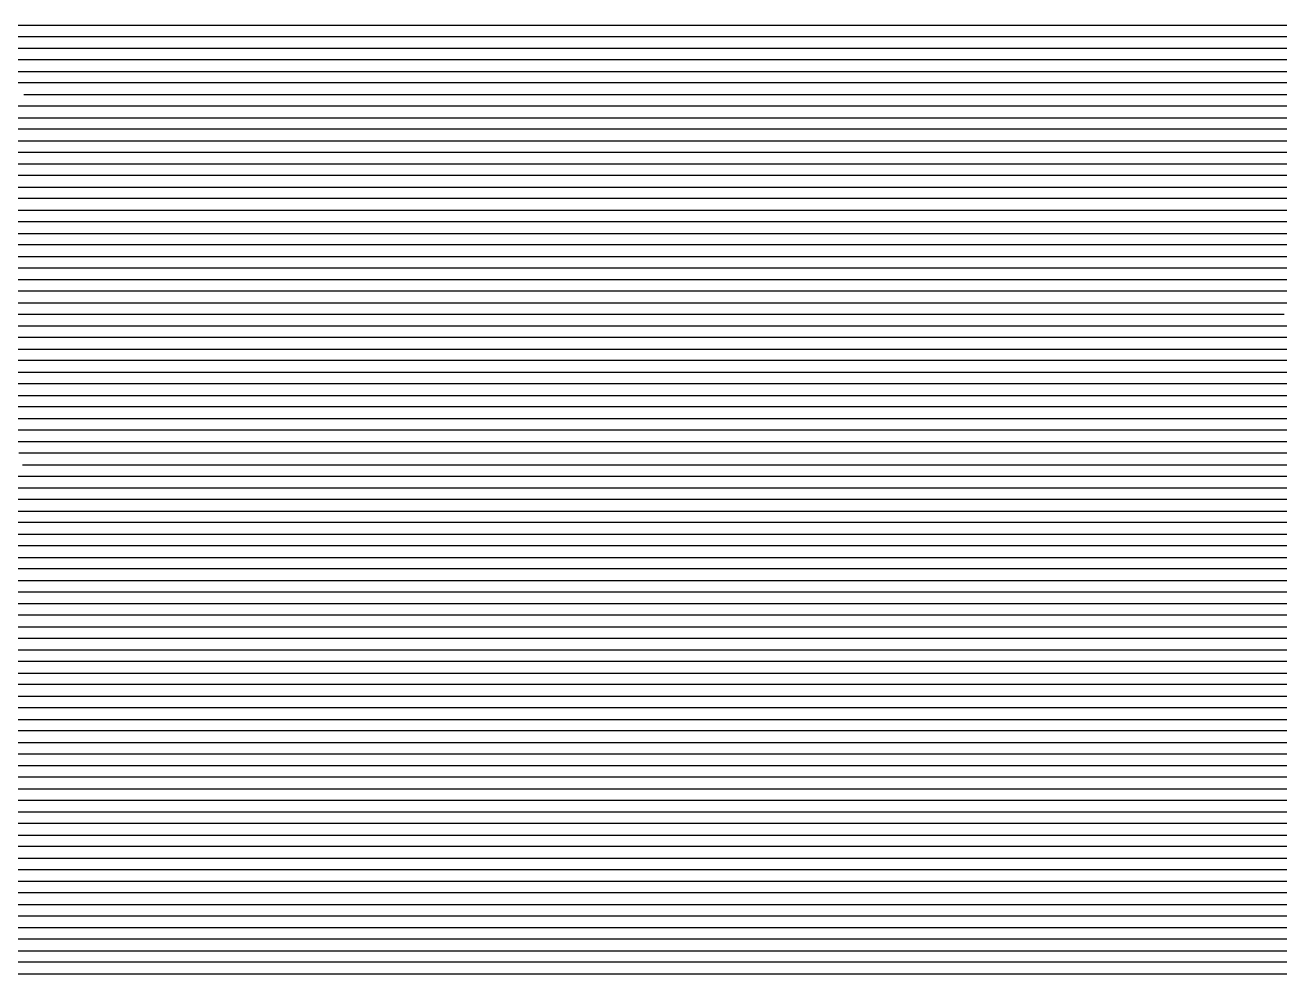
# Model space of a CAD drawing. Header units: metres. Extents: x -6.9 to 6.9, y -7 to 7.
# Drawn here: x -2.667 to -1.582, y 5.14 to 5.96 of the extents above; entities that cross this region are included whole.
import ezdxf

# ---------------------------------------------------------------- set-up
doc = ezdxf.new("R2010")
doc.units = ezdxf.units.M

msp = doc.modelspace()

# ---------------------------------------------------------------- linework, layer by layer
for p, q in [((-2.702619, 5.959597, -0.872957), (-2.314409, 5.959597, -0.80904)), ((-2.314409, 5.959597, -0.80904), (-2.187586, 5.959597, -0.787573)), ((-2.187586, 5.959597, -0.787573), (-1.850423, 5.959597, -0.731508)), ((-1.850423, 5.959597, -0.731508), (-1.695171, 5.959597, -0.704951)), ((-1.695171, 5.959597, -0.704951), (-1.399123, 5.959597, -0.655229)), ((-2.311518, 5.949597, -0.808113), (-2.696889, 5.949597, -0.871563)), ((-2.182366, 5.949597, -0.786251), (-2.311518, 5.949597, -0.808113)), ((-1.847973, 5.949597, -0.730647), (-2.182366, 5.949597, -0.786251)), ((-1.690517, 5.949597, -0.703713), (-1.847973, 5.949597, -0.730647)), ((-1.397158, 5.949597, -0.654442), (-1.690517, 5.949597, -0.703713)), ((-2.69116, 5.939597, -0.870168), (-2.308627, 5.939597, -0.807186)), ((-2.308627, 5.939597, -0.807186), (-2.177146, 5.939597, -0.78493)), ((-2.177146, 5.939597, -0.78493), (-1.845522, 5.939597, -0.729786)), ((-1.845522, 5.939597, -0.729786), (-1.685863, 5.939597, -0.702475)), ((-1.685863, 5.939597, -0.702475), (-1.395193, 5.939597, -0.653656)), ((-2.305736, 5.929597, -0.806258), (-2.68543, 5.929597, -0.868773)), ((-2.171927, 5.929597, -0.783608), (-2.305736, 5.929597, -0.806258)), ((-1.843072, 5.929597, -0.728925), (-2.171927, 5.929597, -0.783608)), ((-1.681209, 5.929597, -0.701237), (-1.843072, 5.929597, -0.728925)), ((-1.393227, 5.929597, -0.65287), (-1.681209, 5.929597, -0.701237)), ((-2.679701, 5.919597, -0.867379), (-2.302845, 5.919597, -0.805331)), ((-2.302845, 5.919597, -0.805331), (-2.166707, 5.919597, -0.782287)), ((-2.166707, 5.919597, -0.782287), (-1.840621, 5.919597, -0.728064)), ((-1.840621, 5.919597, -0.728064), (-1.676555, 5.919597, -0.7)), ((-1.676555, 5.919597, -0.7), (-1.391262, 5.919597, -0.652083)), ((-2.299954, 5.909597, -0.804404), (-2.673971, 5.909597, -0.865984)), ((-2.161487, 5.909597, -0.780965), (-2.299954, 5.909597, -0.804404)), ((-1.838171, 5.909597, -0.727203), (-2.161487, 5.909597, -0.780965)), ((-1.671901, 5.909597, -0.698762), (-1.838171, 5.909597, -0.727203)), ((-1.389297, 5.909597, -0.651297), (-1.671901, 5.909597, -0.698762)), ((-2.668241, 5.899597, -0.864589), (-2.297063, 5.899597, -0.803476)), ((-2.297063, 5.899597, -0.803476), (-2.156267, 5.899597, -0.779644)), ((-2.156267, 5.899597, -0.779644), (-1.83572, 5.899597, -0.726342)), ((-1.83572, 5.899597, -0.726342), (-1.667247, 5.899597, -0.697524)), ((-1.667247, 5.899597, -0.697524), (-1.387332, 5.899597, -0.65051)), ((-2.662512, 5.889597, -0.863195), (-2.769198, 5.889597, -0.881073)), ((-2.294172, 5.889597, -0.802549), (-2.662512, 5.889597, -0.863195)), ((-2.151047, 5.889597, -0.778322), (-2.294172, 5.889597, -0.802549)), ((-1.83327, 5.889597, -0.725481), (-2.151047, 5.889597, -0.778322)), ((-1.662593, 5.889597, -0.696286), (-1.83327, 5.889597, -0.725481)), ((-1.385366, 5.889597, -0.649724), (-1.662593, 5.889597, -0.696286)), ((-2.765976, 5.879597, -0.880099), (-2.656782, 5.879597, -0.8618)), ((-2.651052, 5.869597, -0.860405), (-2.762754, 5.869597, -0.879124)), ((-2.656782, 5.879597, -0.8618), (-2.291281, 5.879597, -0.801622)), ((-2.28839, 5.869597, -0.800694), (-2.651052, 5.869597, -0.860405)), ((-2.291281, 5.879597, -0.801622), (-2.145828, 5.879597, -0.777001)), ((-2.140608, 5.869597, -0.775679), (-2.28839, 5.869597, -0.800694)), ((-2.145828, 5.879597, -0.777001), (-1.830819, 5.879597, -0.72462)), ((-1.828369, 5.869597, -0.723759), (-2.140608, 5.869597, -0.775679)), ((-1.830819, 5.879597, -0.72462), (-1.657939, 5.879597, -0.695048)), ((-1.653285, 5.869597, -0.69381), (-1.828369, 5.869597, -0.723759)), ((-1.657939, 5.879597, -0.695048), (-1.383401, 5.879597, -0.648938)), ((-1.381436, 5.869597, -0.648151), (-1.653285, 5.869597, -0.69381)), ((-2.759532, 5.859597, -0.87815), (-2.645323, 5.859597, -0.859011)), ((-2.645323, 5.859597, -0.859011), (-2.285499, 5.859597, -0.799767)), ((-2.285499, 5.859597, -0.799767), (-2.135388, 5.859597, -0.774358)), ((-2.135388, 5.859597, -0.774358), (-1.825918, 5.859597, -0.722898)), ((-1.825918, 5.859597, -0.722898), (-1.648631, 5.859597, -0.692572)), ((-1.648631, 5.859597, -0.692572), (-1.379471, 5.859597, -0.647365)), ((-2.639593, 5.849597, -0.857616), (-2.75631, 5.849597, -0.877175)), ((-2.282608, 5.849597, -0.79884), (-2.639593, 5.849597, -0.857616)), ((-2.130168, 5.849597, -0.773036), (-2.282608, 5.849597, -0.79884)), ((-1.823468, 5.849597, -0.722037), (-2.130168, 5.849597, -0.773036)), ((-1.643977, 5.849597, -0.691334), (-1.823468, 5.849597, -0.722037)), ((-1.377505, 5.849597, -0.646579), (-1.643977, 5.849597, -0.691334)), ((-2.753088, 5.839597, -0.876201), (-2.633864, 5.839597, -0.856221)), ((-2.633864, 5.839597, -0.856221), (-2.279717, 5.839597, -0.797913)), ((-2.279717, 5.839597, -0.797913), (-2.124948, 5.839597, -0.771715)), ((-2.124948, 5.839597, -0.771715), (-1.821017, 5.839597, -0.721176)), ((-1.821017, 5.839597, -0.721176), (-1.639323, 5.839597, -0.690096)), ((-1.639323, 5.839597, -0.690096), (-1.37554, 5.839597, -0.645792)), ((-2.628134, 5.829597, -0.854827), (-2.749866, 5.829597, -0.875226)), ((-2.276826, 5.829597, -0.796985), (-2.628134, 5.829597, -0.854827)), ((-2.119728, 5.829597, -0.770393), (-2.276826, 5.829597, -0.796985)), ((-1.818567, 5.829597, -0.720315), (-2.119728, 5.829597, -0.770393)), ((-1.634669, 5.829597, -0.688858), (-1.818567, 5.829597, -0.720315)), ((-1.373575, 5.829597, -0.645006), (-1.634669, 5.829597, -0.688858)), ((-2.746644, 5.819597, -0.874252), (-2.622404, 5.819597, -0.853432)), ((-2.622404, 5.819597, -0.853432), (-2.273935, 5.819597, -0.796058)), ((-2.273935, 5.819597, -0.796058), (-2.114509, 5.819597, -0.769072)), ((-2.114509, 5.819597, -0.769072), (-1.816116, 5.819597, -0.719454)), ((-1.816116, 5.819597, -0.719454), (-1.630015, 5.819597, -0.68762)), ((-1.630015, 5.819597, -0.68762), (-1.37161, 5.819597, -0.64422)), ((-2.616675, 5.809597, -0.852037), (-2.743422, 5.809597, -0.873278)), ((-2.271044, 5.809597, -0.795131), (-2.616675, 5.809597, -0.852037)), ((-2.109289, 5.809597, -0.76775), (-2.271044, 5.809597, -0.795131)), ((-1.813666, 5.809597, -0.718593), (-2.109289, 5.809597, -0.76775)), ((-1.62536, 5.809597, -0.686382), (-1.813666, 5.809597, -0.718593)), ((-1.369644, 5.809597, -0.643433), (-1.62536, 5.809597, -0.686382)), ((-2.7402, 5.799597, -0.872303), (-2.610945, 5.799597, -0.850643)), ((-2.610945, 5.799597, -0.850643), (-2.268153, 5.799597, -0.794203)), ((-2.268153, 5.799597, -0.794203), (-2.104069, 5.799597, -0.766429)), ((-2.104069, 5.799597, -0.766429), (-1.811215, 5.799597, -0.717732)), ((-1.811215, 5.799597, -0.717732), (-1.620706, 5.799597, -0.685144)), ((-1.620706, 5.799597, -0.685144), (-1.367679, 5.799597, -0.642647)), ((-2.605216, 5.789597, -0.849248), (-2.736978, 5.789597, -0.871329)), ((-2.265262, 5.789597, -0.793276), (-2.605216, 5.789597, -0.849248)), ((-2.098849, 5.789597, -0.765107), (-2.265262, 5.789597, -0.793276)), ((-1.808765, 5.789597, -0.716871), (-2.098849, 5.789597, -0.765107)), ((-1.616052, 5.789597, -0.683906), (-1.808765, 5.789597, -0.716871)), ((-1.365714, 5.789597, -0.641861), (-1.616052, 5.789597, -0.683906)), ((-2.733756, 5.779597, -0.870354), (-2.599486, 5.779597, -0.847853)), ((-2.599486, 5.779597, -0.847853), (-2.262371, 5.779597, -0.792349)), ((-2.262371, 5.779597, -0.792349), (-2.093629, 5.779597, -0.763786)), ((-2.093629, 5.779597, -0.763786), (-1.806314, 5.779597, -0.71601)), ((-1.806314, 5.779597, -0.71601), (-1.611398, 5.779597, -0.682668)), ((-1.611398, 5.779597, -0.682668), (-1.363749, 5.779597, -0.641074)), ((-2.593756, 5.769597, -0.846459), (-2.730534, 5.769597, -0.86938)), ((-2.259479, 5.769597, -0.791421), (-2.593756, 5.769597, -0.846459)), ((-2.08841, 5.769597, -0.762464), (-2.259479, 5.769597, -0.791421)), ((-1.803864, 5.769597, -0.715149), (-2.08841, 5.769597, -0.762464)), ((-1.606744, 5.769597, -0.68143), (-1.803864, 5.769597, -0.715149)), ((-1.361783, 5.769597, -0.640288), (-1.606744, 5.769597, -0.68143)), ((-2.727312, 5.759597, -0.868405), (-2.588027, 5.759597, -0.845064)), ((-2.582297, 5.749597, -0.843669), (-2.72409, 5.749597, -0.867431)), ((-2.588027, 5.759597, -0.845064), (-2.256588, 5.759597, -0.790494)), ((-2.253697, 5.749597, -0.789567), (-2.582297, 5.749597, -0.843669)), ((-2.256588, 5.759597, -0.790494), (-2.08319, 5.759597, -0.761143)), ((-2.07797, 5.749597, -0.759821), (-2.253697, 5.749597, -0.789567)), ((-2.08319, 5.759597, -0.761143), (-1.801413, 5.759597, -0.714288)), ((-1.798963, 5.749597, -0.713427), (-2.07797, 5.749597, -0.759821)), ((-1.801413, 5.759597, -0.714288), (-1.60209, 5.759597, -0.680193)), ((-1.597436, 5.749597, -0.678955), (-1.798963, 5.749597, -0.713427)), ((-1.60209, 5.759597, -0.680193), (-1.359818, 5.759597, -0.639502)), ((-1.357853, 5.749597, -0.638715), (-1.597436, 5.749597, -0.678955)), ((-2.720868, 5.739597, -0.866457), (-2.576567, 5.739597, -0.842275)), ((-2.576567, 5.739597, -0.842275), (-2.250806, 5.739597, -0.78864)), ((-2.250806, 5.739597, -0.78864), (-2.07275, 5.739597, -0.7585)), ((-2.07275, 5.739597, -0.7585), (-1.796512, 5.739597, -0.712566)), ((-1.796512, 5.739597, -0.712566), (-1.592782, 5.739597, -0.677717)), ((-1.592782, 5.739597, -0.677717), (-1.355888, 5.739597, -0.637929)), ((-2.570838, 5.729597, -0.84088), (-2.717646, 5.729597, -0.865482)), ((-2.247915, 5.729597, -0.787712), (-2.570838, 5.729597, -0.84088)), ((-2.06753, 5.729597, -0.757178), (-2.247915, 5.729597, -0.787712)), ((-1.794062, 5.729597, -0.711705), (-2.06753, 5.729597, -0.757178)), ((-1.588128, 5.729597, -0.676479), (-1.794062, 5.729597, -0.711705)), ((-1.353922, 5.729597, -0.637143), (-1.588128, 5.729597, -0.676479)), ((-2.714424, 5.719597, -0.864508), (-2.565108, 5.719597, -0.839485)), ((-2.565108, 5.719597, -0.839485), (-2.245024, 5.719597, -0.786785)), ((-2.245024, 5.719597, -0.786785), (-2.06231, 5.719597, -0.755857)), ((-2.06231, 5.719597, -0.755857), (-1.791611, 5.719597, -0.710844)), ((-1.791611, 5.719597, -0.710844), (-1.583474, 5.719597, -0.675241)), ((-1.583474, 5.719597, -0.675241), (-1.351957, 5.719597, -0.636356)), ((-2.559379, 5.709597, -0.838091), (-2.711202, 5.709597, -0.863533)), ((-2.242133, 5.709597, -0.785858), (-2.559379, 5.709597, -0.838091)), ((-2.057091, 5.709597, -0.754535), (-2.242133, 5.709597, -0.785858)), ((-1.789161, 5.709597, -0.709983), (-2.057091, 5.709597, -0.754535)), ((-1.57882, 5.709597, -0.674003), (-1.789161, 5.709597, -0.709983)), ((-2.70798, 5.699597, -0.862559), (-2.553649, 5.699597, -0.836696)), ((-2.553649, 5.699597, -0.836696), (-2.239242, 5.699597, -0.78493)), ((-2.239242, 5.699597, -0.78493), (-2.051871, 5.699597, -0.753214)), ((-2.051871, 5.699597, -0.753214), (-1.78671, 5.699597, -0.709122)), ((-1.78671, 5.699597, -0.709122), (-1.574166, 5.699597, -0.672765)), ((-2.547919, 5.689597, -0.835301), (-2.704758, 5.689597, -0.861584)), ((-2.236351, 5.689597, -0.784003), (-2.547919, 5.689597, -0.835301)), ((-2.046651, 5.689597, -0.751892), (-2.236351, 5.689597, -0.784003)), ((-1.78426, 5.689597, -0.708261), (-2.046651, 5.689597, -0.751892)), ((-1.569512, 5.689597, -0.671527), (-1.78426, 5.689597, -0.708261)), ((-2.701536, 5.679597, -0.86061), (-2.54219, 5.679597, -0.833907)), ((-2.54219, 5.679597, -0.833907), (-2.23346, 5.679597, -0.783076)), ((-2.23346, 5.679597, -0.783076), (-2.041431, 5.679597, -0.750571)), ((-2.041431, 5.679597, -0.750571), (-1.781809, 5.679597, -0.7074)), ((-1.781809, 5.679597, -0.7074), (-1.564858, 5.679597, -0.670289)), ((-2.53646, 5.669597, -0.832512), (-2.698314, 5.669597, -0.859636)), ((-2.230569, 5.669597, -0.782148), (-2.53646, 5.669597, -0.832512)), ((-2.036211, 5.669597, -0.749249), (-2.230569, 5.669597, -0.782148)), ((-1.779359, 5.669597, -0.706539), (-2.036211, 5.669597, -0.749249)), ((-1.560204, 5.669597, -0.669051), (-1.779359, 5.669597, -0.706539)), ((-2.695092, 5.659597, -0.858661), (-2.530731, 5.659597, -0.831117)), ((-2.530731, 5.659597, -0.831117), (-2.227678, 5.659597, -0.781221)), ((-2.227678, 5.659597, -0.781221), (-2.030991, 5.659597, -0.747928)), ((-2.030991, 5.659597, -0.747928), (-1.776908, 5.659597, -0.705678)), ((-1.776908, 5.659597, -0.705678), (-1.55555, 5.659597, -0.667813)), ((-2.525001, 5.649597, -0.829723), (-2.69187, 5.649597, -0.857687)), ((-2.224787, 5.649597, -0.780294), (-2.525001, 5.649597, -0.829723)), ((-2.025772, 5.649597, -0.746606), (-2.224787, 5.649597, -0.780294)), ((-1.774458, 5.649597, -0.704817), (-2.025772, 5.649597, -0.746606)), ((-1.550895, 5.649597, -0.666575), (-1.774458, 5.649597, -0.704817)), ((-2.688648, 5.639597, -0.856712), (-2.519271, 5.639597, -0.828328)), ((-2.519271, 5.639597, -0.828328), (-2.221896, 5.639597, -0.779367)), ((-2.221896, 5.639597, -0.779367), (-2.020552, 5.639597, -0.745285)), ((-2.020552, 5.639597, -0.745285), (-1.772007, 5.639597, -0.703956)), ((-1.772007, 5.639597, -0.703956), (-1.546241, 5.639597, -0.665337)), ((-2.513542, 5.629597, -0.826933), (-2.685426, 5.629597, -0.855738)), ((-2.682204, 5.619597, -0.854763), (-2.507812, 5.619597, -0.825539)), ((-2.219005, 5.629597, -0.778439), (-2.513542, 5.629597, -0.826933)), ((-2.507812, 5.619597, -0.825539), (-2.216114, 5.619597, -0.777512)), ((-2.015332, 5.629597, -0.743963), (-2.219005, 5.629597, -0.778439)), ((-2.216114, 5.619597, -0.777512), (-2.010112, 5.619597, -0.742642)), ((-1.769557, 5.629597, -0.703095), (-2.015332, 5.629597, -0.743963)), ((-2.010112, 5.619597, -0.742642), (-1.767106, 5.619597, -0.702234)), ((-1.541587, 5.629597, -0.664099), (-1.769557, 5.629597, -0.703095)), ((-1.767106, 5.619597, -0.702234), (-1.536933, 5.619597, -0.662861)), ((-2.502083, 5.609597, -0.824144), (-2.678982, 5.609597, -0.853789)), ((-2.213223, 5.609597, -0.776585), (-2.502083, 5.609597, -0.824144)), ((-2.004892, 5.609597, -0.74132), (-2.213223, 5.609597, -0.776585)), ((-1.764656, 5.609597, -0.701373), (-2.004892, 5.609597, -0.74132)), ((-1.532279, 5.609597, -0.661624), (-1.764656, 5.609597, -0.701373)), ((-2.67576, 5.599597, -0.852814), (-2.496353, 5.599597, -0.822749)), ((-2.496353, 5.599597, -0.822749), (-2.210332, 5.599597, -0.775657)), ((-2.210332, 5.599597, -0.775657), (-1.999673, 5.599597, -0.739999)), ((-1.999673, 5.599597, -0.739999), (-1.762205, 5.599597, -0.700512)), ((-1.762205, 5.599597, -0.700512), (-1.527625, 5.599597, -0.660386)), ((-2.490623, 5.589597, -0.821355), (-2.672538, 5.589597, -0.85184)), ((-2.207441, 5.589597, -0.77473), (-2.490623, 5.589597, -0.821355)), ((-1.994453, 5.589597, -0.738677), (-2.207441, 5.589597, -0.77473)), ((-1.759755, 5.589597, -0.699651), (-1.994453, 5.589597, -0.738677)), ((-1.522971, 5.589597, -0.659148), (-1.759755, 5.589597, -0.699651)), ((-2.669316, 5.579597, -0.850866), (-2.484894, 5.579597, -0.81996)), ((-2.484894, 5.579597, -0.81996), (-2.20455, 5.579597, -0.773803)), ((-2.20455, 5.579597, -0.773803), (-1.989233, 5.579597, -0.737356)), ((-1.989233, 5.579597, -0.737356), (-1.757304, 5.579597, -0.69879)), ((-1.757304, 5.579597, -0.69879), (-1.518317, 5.579597, -0.65791)), ((-2.666094, 5.569597, -0.849891), (-3.004628, 5.569597, -0.905098)), ((-2.479164, 5.569597, -0.818565), (-2.666094, 5.569597, -0.849891)), ((-2.201659, 5.569597, -0.772875), (-2.479164, 5.569597, -0.818565)), ((-1.984013, 5.569597, -0.736034), (-2.201659, 5.569597, -0.772875)), ((-1.754854, 5.569597, -0.697929), (-1.984013, 5.569597, -0.736034)), ((-1.513663, 5.569597, -0.656672), (-1.754854, 5.569597, -0.697929)), ((-2.998503, 5.559597, -0.90365), (-2.662872, 5.559597, -0.848917)), ((-2.662872, 5.559597, -0.848917), (-2.473434, 5.559597, -0.817171)), ((-2.473434, 5.559597, -0.817171), (-2.198768, 5.559597, -0.771948)), ((-2.198768, 5.559597, -0.771948), (-1.978793, 5.559597, -0.734713)), ((-1.978793, 5.559597, -0.734713), (-1.752403, 5.559597, -0.697068)), ((-1.752403, 5.559597, -0.697068), (-1.509009, 5.559597, -0.655434)), ((-2.65965, 5.549597, -0.847942), (-2.992378, 5.549597, -0.902202)), ((-2.467705, 5.549597, -0.815776), (-2.65965, 5.549597, -0.847942)), ((-2.195877, 5.549597, -0.771021), (-2.467705, 5.549597, -0.815776)), ((-1.973573, 5.549597, -0.733391), (-2.195877, 5.549597, -0.771021)), ((-1.749952, 5.549597, -0.696207), (-1.973573, 5.549597, -0.733391)), ((-1.504355, 5.549597, -0.654196), (-1.749952, 5.549597, -0.696207)), ((-2.986253, 5.539597, -0.900754), (-2.656428, 5.539597, -0.846968)), ((-2.656428, 5.539597, -0.846968), (-2.461975, 5.539597, -0.814381)), ((-2.461975, 5.539597, -0.814381), (-2.192986, 5.539597, -0.770094)), ((-2.192986, 5.539597, -0.770094), (-1.968354, 5.539597, -0.73207)), ((-1.968354, 5.539597, -0.73207), (-1.747502, 5.539597, -0.695346)), ((-1.747502, 5.539597, -0.695346), (-1.499701, 5.539597, -0.652958)), ((-2.653206, 5.529597, -0.845993), (-2.980127, 5.529597, -0.899307)), ((-2.456246, 5.529597, -0.812987), (-2.653206, 5.529597, -0.845993)), ((-2.190095, 5.529597, -0.769166), (-2.456246, 5.529597, -0.812987)), ((-1.963134, 5.529597, -0.730748), (-2.190095, 5.529597, -0.769166)), ((-1.745051, 5.529597, -0.694485), (-1.963134, 5.529597, -0.730748)), ((-1.495047, 5.529597, -0.65172), (-1.745051, 5.529597, -0.694485)), ((-2.974002, 5.519597, -0.897859), (-2.649984, 5.519597, -0.845019)), ((-2.649984, 5.519597, -0.845019), (-2.450516, 5.519597, -0.811592)), ((-2.450516, 5.519597, -0.811592), (-2.187204, 5.519597, -0.768239)), ((-2.187204, 5.519597, -0.768239), (-1.957914, 5.519597, -0.729427)), ((-1.957914, 5.519597, -0.729427), (-1.742601, 5.519597, -0.693624)), ((-1.742601, 5.519597, -0.693624), (-1.490393, 5.519597, -0.650482)), ((-2.646762, 5.509597, -0.844045), (-2.967877, 5.509597, -0.896411)), ((-2.444786, 5.509597, -0.810197), (-2.646762, 5.509597, -0.844045)), ((-2.184313, 5.509597, -0.767312), (-2.444786, 5.509597, -0.810197)), ((-1.952694, 5.509597, -0.728105), (-2.184313, 5.509597, -0.767312)), ((-1.74015, 5.509597, -0.692763), (-1.952694, 5.509597, -0.728105)), ((-1.485739, 5.509597, -0.649244), (-1.74015, 5.509597, -0.692763)), ((-2.961752, 5.499597, -0.894963), (-2.64354, 5.499597, -0.84307)), ((-2.640318, 5.489597, -0.842096), (-2.955627, 5.489597, -0.893515)), ((-2.64354, 5.499597, -0.84307), (-2.439057, 5.499597, -0.808803)), ((-2.433327, 5.489597, -0.807408), (-2.640318, 5.489597, -0.842096)), ((-2.439057, 5.499597, -0.808803), (-2.181422, 5.499597, -0.766384)), ((-2.178531, 5.489597, -0.765457), (-2.433327, 5.489597, -0.807408)), ((-2.181422, 5.499597, -0.766384), (-1.947474, 5.499597, -0.726784)), ((-1.942255, 5.489597, -0.725462), (-2.178531, 5.489597, -0.765457)), ((-1.947474, 5.499597, -0.726784), (-1.7377, 5.499597, -0.691901)), ((-1.735249, 5.489597, -0.69104), (-1.942255, 5.489597, -0.725462)), ((-1.7377, 5.499597, -0.691901), (-1.481084, 5.499597, -0.648006)), ((-1.47643, 5.489597, -0.646768), (-1.735249, 5.489597, -0.69104)), ((-2.949502, 5.479597, -0.892067), (-2.637096, 5.479597, -0.841121)), ((-2.637096, 5.479597, -0.841121), (-2.427598, 5.479597, -0.806013)), ((-2.427598, 5.479597, -0.806013), (-2.17564, 5.479597, -0.76453)), ((-2.17564, 5.479597, -0.76453), (-1.937035, 5.479597, -0.724141)), ((-1.937035, 5.479597, -0.724141), (-1.732799, 5.479597, -0.690179)), ((-1.732799, 5.479597, -0.690179), (-1.471776, 5.479597, -0.64553)), ((-2.633874, 5.469597, -0.840147), (-2.943377, 5.469597, -0.890619)), ((-2.421868, 5.469597, -0.804619), (-2.633874, 5.469597, -0.840147)), ((-2.172748, 5.469597, -0.763602), (-2.421868, 5.469597, -0.804619)), ((-1.931815, 5.469597, -0.722819), (-2.172748, 5.469597, -0.763602)), ((-1.730348, 5.469597, -0.689318), (-1.931815, 5.469597, -0.722819)), ((-1.467122, 5.469597, -0.644292), (-1.730348, 5.469597, -0.689318)), ((-2.937252, 5.459597, -0.889172), (-2.630652, 5.459597, -0.839172)), ((-2.630652, 5.459597, -0.839172), (-2.416138, 5.459597, -0.803224)), ((-2.416138, 5.459597, -0.803224), (-2.169857, 5.459597, -0.762675)), ((-2.169857, 5.459597, -0.762675), (-1.926595, 5.459597, -0.721498)), ((-1.926595, 5.459597, -0.721498), (-1.727898, 5.459597, -0.688457)), ((-1.727898, 5.459597, -0.688457), (-1.462468, 5.459597, -0.643054)), ((-2.62743, 5.449597, -0.838198), (-2.931127, 5.449597, -0.887724)), ((-2.410409, 5.449597, -0.80183), (-2.62743, 5.449597, -0.838198)), ((-2.166966, 5.449597, -0.761748), (-2.410409, 5.449597, -0.80183)), ((-1.921375, 5.449597, -0.720176), (-2.166966, 5.449597, -0.761748)), ((-1.725447, 5.449597, -0.687596), (-1.921375, 5.449597, -0.720176)), ((-1.457814, 5.449597, -0.641817), (-1.725447, 5.449597, -0.687596)), ((-2.925002, 5.439597, -0.886276), (-2.624208, 5.439597, -0.837224)), ((-2.624208, 5.439597, -0.837224), (-2.404679, 5.439597, -0.800435)), ((-2.404679, 5.439597, -0.800435), (-2.164075, 5.439597, -0.760821)), ((-2.164075, 5.439597, -0.760821), (-1.916155, 5.439597, -0.718855)), ((-1.916155, 5.439597, -0.718855), (-1.722997, 5.439597, -0.686735)), ((-1.722997, 5.439597, -0.686735), (-1.45316, 5.439597, -0.640579)), ((-2.620986, 5.429597, -0.836249), (-2.918877, 5.429597, -0.884828)), ((-2.39895, 5.429597, -0.79904), (-2.620986, 5.429597, -0.836249)), ((-2.161184, 5.429597, -0.759893), (-2.39895, 5.429597, -0.79904)), ((-1.910936, 5.429597, -0.717533), (-2.161184, 5.429597, -0.759893)), ((-1.720546, 5.429597, -0.685874), (-1.910936, 5.429597, -0.717533)), ((-1.448506, 5.429597, -0.639341), (-1.720546, 5.429597, -0.685874)), ((-2.912752, 5.419597, -0.88338), (-2.617764, 5.419597, -0.835275)), ((-2.617764, 5.419597, -0.835275), (-2.39322, 5.419597, -0.797646)), ((-2.39322, 5.419597, -0.797646), (-2.158293, 5.419597, -0.758966)), ((-2.158293, 5.419597, -0.758966), (-1.905716, 5.419597, -0.716212)), ((-1.905716, 5.419597, -0.716212), (-1.718096, 5.419597, -0.685013)), ((-1.718096, 5.419597, -0.685013), (-1.443852, 5.419597, -0.638103)), ((-2.614542, 5.409597, -0.8343), (-2.906627, 5.409597, -0.881932)), ((-2.38749, 5.409597, -0.796251), (-2.614542, 5.409597, -0.8343)), ((-2.155402, 5.409597, -0.758039), (-2.38749, 5.409597, -0.796251)), ((-1.900496, 5.409597, -0.71489), (-2.155402, 5.409597, -0.758039)), ((-1.715645, 5.409597, -0.684152), (-1.900496, 5.409597, -0.71489)), ((-1.439198, 5.409597, -0.636865), (-1.715645, 5.409597, -0.684152)), ((-2.900502, 5.399597, -0.880484), (-2.61132, 5.399597, -0.833326)), ((-2.61132, 5.399597, -0.833326), (-2.381761, 5.399597, -0.794856)), ((-2.381761, 5.399597, -0.794856), (-2.152511, 5.399597, -0.757111)), ((-2.152511, 5.399597, -0.757111), (-1.895276, 5.399597, -0.713569)), ((-1.895276, 5.399597, -0.713569), (-1.713195, 5.399597, -0.683291)), ((-1.713195, 5.399597, -0.683291), (-1.434544, 5.399597, -0.635627)), ((-2.608098, 5.389597, -0.832351), (-2.894376, 5.389597, -0.879037)), ((-2.376031, 5.389597, -0.793462), (-2.608098, 5.389597, -0.832351)), ((-2.14962, 5.389597, -0.756184), (-2.376031, 5.389597, -0.793462)), ((-1.890056, 5.389597, -0.712247), (-2.14962, 5.389597, -0.756184)), ((-1.710744, 5.389597, -0.68243), (-1.890056, 5.389597, -0.712247)), ((-1.42989, 5.389597, -0.634389), (-1.710744, 5.389597, -0.68243)), ((-2.888251, 5.379597, -0.877589), (-2.604876, 5.379597, -0.831377)), ((-2.604876, 5.379597, -0.831377), (-2.370301, 5.379597, -0.792067)), ((-2.370301, 5.379597, -0.792067), (-2.146729, 5.379597, -0.755257)), ((-2.146729, 5.379597, -0.755257), (-1.884836, 5.379597, -0.710926)), ((-1.884836, 5.379597, -0.710926), (-1.708294, 5.379597, -0.681569)), ((-1.708294, 5.379597, -0.681569), (-1.425236, 5.379597, -0.633151)), ((-2.601654, 5.369597, -0.830402), (-2.882126, 5.369597, -0.876141)), ((-2.876001, 5.359597, -0.874693), (-2.598432, 5.359597, -0.829428)), ((-2.364572, 5.369597, -0.790672), (-2.601654, 5.369597, -0.830402)), ((-2.598432, 5.359597, -0.829428), (-2.358842, 5.359597, -0.789278)), ((-2.143838, 5.369597, -0.754329), (-2.364572, 5.369597, -0.790672)), ((-2.358842, 5.359597, -0.789278), (-2.140947, 5.359597, -0.753402)), ((-1.879617, 5.369597, -0.709604), (-2.143838, 5.369597, -0.754329)), ((-2.140947, 5.359597, -0.753402), (-1.874397, 5.359597, -0.708283)), ((-1.705843, 5.369597, -0.680708), (-1.879617, 5.369597, -0.709604)), ((-1.874397, 5.359597, -0.708283), (-1.703393, 5.359597, -0.679847)), ((-1.420582, 5.369597, -0.631913), (-1.705843, 5.369597, -0.680708)), ((-1.703393, 5.359597, -0.679847), (-1.415928, 5.359597, -0.630675)), ((-2.59521, 5.349597, -0.828454), (-2.869876, 5.349597, -0.873245)), ((-2.353113, 5.349597, -0.787883), (-2.59521, 5.349597, -0.828454)), ((-2.138056, 5.349597, -0.752475), (-2.353113, 5.349597, -0.787883)), ((-1.869177, 5.349597, -0.706961), (-2.138056, 5.349597, -0.752475)), ((-1.700942, 5.349597, -0.678986), (-1.869177, 5.349597, -0.706961)), ((-1.411274, 5.349597, -0.629437), (-1.700942, 5.349597, -0.678986)), ((-2.863751, 5.339597, -0.871797), (-2.591988, 5.339597, -0.827479)), ((-2.591988, 5.339597, -0.827479), (-2.347383, 5.339597, -0.786488)), ((-2.347383, 5.339597, -0.786488), (-2.135165, 5.339597, -0.751547)), ((-2.135165, 5.339597, -0.751547), (-1.863957, 5.339597, -0.70564)), ((-1.863957, 5.339597, -0.70564), (-1.698492, 5.339597, -0.678125)), ((-1.698492, 5.339597, -0.678125), (-1.406619, 5.339597, -0.628199)), ((-2.588766, 5.329597, -0.826505), (-2.857626, 5.329597, -0.870349)), ((-2.341653, 5.329597, -0.785094), (-2.588766, 5.329597, -0.826505)), ((-2.132274, 5.329597, -0.75062), (-2.341653, 5.329597, -0.785094)), ((-1.858737, 5.329597, -0.704318), (-2.132274, 5.329597, -0.75062)), ((-1.696041, 5.329597, -0.677264), (-1.858737, 5.329597, -0.704318)), ((-1.401965, 5.329597, -0.626961), (-1.696041, 5.329597, -0.677264)), ((-2.851501, 5.319597, -0.868902), (-2.585544, 5.319597, -0.82553)), ((-2.585544, 5.319597, -0.82553), (-2.335924, 5.319597, -0.783699)), ((-2.335924, 5.319597, -0.783699), (-2.129383, 5.319597, -0.749693)), ((-2.129383, 5.319597, -0.749693), (-1.853518, 5.319597, -0.702997)), ((-1.853518, 5.319597, -0.702997), (-1.693591, 5.319597, -0.676403)), ((-1.693591, 5.319597, -0.676403), (-1.397311, 5.319597, -0.625723)), ((-2.582322, 5.309597, -0.824556), (-2.845376, 5.309597, -0.867454)), ((-2.330194, 5.309597, -0.782304), (-2.582322, 5.309597, -0.824556)), ((-2.126492, 5.309597, -0.748766), (-2.330194, 5.309597, -0.782304)), ((-1.848298, 5.309597, -0.701675), (-2.126492, 5.309597, -0.748766)), ((-1.69114, 5.309597, -0.675542), (-1.848298, 5.309597, -0.701675)), ((-1.392657, 5.309597, -0.624485), (-1.69114, 5.309597, -0.675542)), ((-2.839251, 5.299597, -0.866006), (-2.5791, 5.299597, -0.823581)), ((-2.5791, 5.299597, -0.823581), (-2.324465, 5.299597, -0.78091)), ((-2.324465, 5.299597, -0.78091), (-2.123601, 5.299597, -0.747838)), ((-2.123601, 5.299597, -0.747838), (-1.843078, 5.299597, -0.700354)), ((-1.843078, 5.299597, -0.700354), (-1.68869, 5.299597, -0.674681)), ((-1.68869, 5.299597, -0.674681), (-1.388003, 5.299597, -0.623247)), ((-2.575878, 5.289597, -0.822607), (-2.833126, 5.289597, -0.864558)), ((-2.318735, 5.289597, -0.779515), (-2.575878, 5.289597, -0.822607)), ((-2.12071, 5.289597, -0.746911), (-2.318735, 5.289597, -0.779515)), ((-1.837858, 5.289597, -0.699032), (-2.12071, 5.289597, -0.746911)), ((-1.686239, 5.289597, -0.67382), (-1.837858, 5.289597, -0.699032)), ((-1.383349, 5.289597, -0.62201), (-1.686239, 5.289597, -0.67382)), ((-2.827001, 5.279597, -0.86311), (-2.572656, 5.279597, -0.821633)), ((-2.572656, 5.279597, -0.821633), (-2.313005, 5.279597, -0.77812)), ((-2.313005, 5.279597, -0.77812), (-2.117819, 5.279597, -0.745984)), ((-2.117819, 5.279597, -0.745984), (-1.832638, 5.279597, -0.697711)), ((-1.832638, 5.279597, -0.697711), (-1.683789, 5.279597, -0.672959)), ((-1.683789, 5.279597, -0.672959), (-1.378695, 5.279597, -0.620772)), ((-2.569434, 5.269597, -0.820658), (-2.820876, 5.269597, -0.861662)), ((-2.307276, 5.269597, -0.776726), (-2.569434, 5.269597, -0.820658)), ((-2.114928, 5.269597, -0.745056), (-2.307276, 5.269597, -0.776726)), ((-1.827418, 5.269597, -0.696389), (-2.114928, 5.269597, -0.745056)), ((-1.681338, 5.269597, -0.672098), (-1.827418, 5.269597, -0.696389)), ((-1.374041, 5.269597, -0.619534), (-1.681338, 5.269597, -0.672098)), ((-2.814751, 5.259597, -0.860214), (-2.566212, 5.259597, -0.819684)), ((-2.566212, 5.259597, -0.819684), (-2.301546, 5.259597, -0.775331)), ((-2.301546, 5.259597, -0.775331), (-2.112037, 5.259597, -0.744129)), ((-2.112037, 5.259597, -0.744129), (-1.822199, 5.259597, -0.695068)), ((-1.822199, 5.259597, -0.695068), (-1.678888, 5.259597, -0.671237)), ((-1.678888, 5.259597, -0.671237), (-1.369387, 5.259597, -0.618296)), ((-2.56299, 5.249597, -0.818709), (-2.808625, 5.249597, -0.858767)), ((-2.295816, 5.249597, -0.773936), (-2.56299, 5.249597, -0.818709)), ((-2.109146, 5.249597, -0.743202), (-2.295816, 5.249597, -0.773936)), ((-1.816979, 5.249597, -0.693746), (-2.109146, 5.249597, -0.743202)), ((-1.676437, 5.249597, -0.670376), (-1.816979, 5.249597, -0.693746)), ((-1.364733, 5.249597, -0.617058), (-1.676437, 5.249597, -0.670376)), ((-2.8025, 5.239597, -0.857319), (-2.559768, 5.239597, -0.817735)), ((-2.556546, 5.229597, -0.81676), (-2.796375, 5.229597, -0.855871)), ((-2.559768, 5.239597, -0.817735), (-2.290087, 5.239597, -0.772542)), ((-2.284357, 5.229597, -0.771147), (-2.556546, 5.229597, -0.81676)), ((-2.290087, 5.239597, -0.772542), (-2.106255, 5.239597, -0.742274)), ((-2.103364, 5.229597, -0.741347), (-2.284357, 5.229597, -0.771147)), ((-2.106255, 5.239597, -0.742274), (-1.811759, 5.239597, -0.692425)), ((-1.806539, 5.229597, -0.691103), (-2.103364, 5.229597, -0.741347)), ((-1.811759, 5.239597, -0.692425), (-1.673987, 5.239597, -0.669515)), ((-1.671536, 5.229597, -0.668654), (-1.806539, 5.229597, -0.691103)), ((-1.673987, 5.239597, -0.669515), (-1.360079, 5.239597, -0.61582)), ((-1.355425, 5.229597, -0.614582), (-1.671536, 5.229597, -0.668654)), ((-2.79025, 5.219597, -0.854423), (-2.553324, 5.219597, -0.815786)), ((-2.553324, 5.219597, -0.815786), (-2.278628, 5.219597, -0.769752)), ((-2.278628, 5.219597, -0.769752), (-2.100473, 5.219597, -0.74042)), ((-2.100473, 5.219597, -0.74042), (-1.801319, 5.219597, -0.689782)), ((-1.801319, 5.219597, -0.689782), (-1.669086, 5.219597, -0.667793)), ((-1.669086, 5.219597, -0.667793), (-1.350771, 5.219597, -0.613344)), ((-2.550102, 5.209597, -0.814812), (-2.784125, 5.209597, -0.852975)), ((-2.272898, 5.209597, -0.768358), (-2.550102, 5.209597, -0.814812)), ((-2.097582, 5.209597, -0.739493), (-2.272898, 5.209597, -0.768358)), ((-1.796099, 5.209597, -0.68846), (-2.097582, 5.209597, -0.739493)), ((-1.666635, 5.209597, -0.666932), (-1.796099, 5.209597, -0.68846)), ((-1.346117, 5.209597, -0.612106), (-1.666635, 5.209597, -0.666932)), ((-2.778, 5.199597, -0.851527), (-2.54688, 5.199597, -0.813837)), ((-2.54688, 5.199597, -0.813837), (-2.267168, 5.199597, -0.766963)), ((-2.267168, 5.199597, -0.766963), (-2.094691, 5.199597, -0.738565)), ((-2.094691, 5.199597, -0.738565), (-1.79088, 5.199597, -0.687139)), ((-1.79088, 5.199597, -0.687139), (-1.664185, 5.199597, -0.666071)), ((-1.664185, 5.199597, -0.666071), (-1.341463, 5.199597, -0.610868)), ((-2.543658, 5.189597, -0.812863), (-2.771875, 5.189597, -0.850079)), ((-2.261439, 5.189597, -0.765568), (-2.543658, 5.189597, -0.812863)), ((-2.0918, 5.189597, -0.737638), (-2.261439, 5.189597, -0.765568)), ((-1.78566, 5.189597, -0.685817), (-2.0918, 5.189597, -0.737638)), ((-1.661734, 5.189597, -0.66521), (-1.78566, 5.189597, -0.685817)), ((-1.336809, 5.189597, -0.60963), (-1.661734, 5.189597, -0.66521)), ((-2.76575, 5.179597, -0.848632), (-2.540436, 5.179597, -0.811888)), ((-2.540436, 5.179597, -0.811888), (-2.255709, 5.179597, -0.764174)), ((-2.255709, 5.179597, -0.764174), (-2.088908, 5.179597, -0.736711)), ((-2.088908, 5.179597, -0.736711), (-1.78044, 5.179597, -0.684496)), ((-1.78044, 5.179597, -0.684496), (-1.659284, 5.179597, -0.664349)), ((-1.659284, 5.179597, -0.664349), (-1.332154, 5.179597, -0.608392)), ((-2.537214, 5.169597, -0.810914), (-2.759625, 5.169597, -0.847184)), ((-2.24998, 5.169597, -0.762779), (-2.537214, 5.169597, -0.810914)), ((-2.086017, 5.169597, -0.735783), (-2.24998, 5.169597, -0.762779)), ((-1.77522, 5.169597, -0.683174), (-2.086017, 5.169597, -0.735783)), ((-1.656833, 5.169597, -0.663488), (-1.77522, 5.169597, -0.683174)), ((-1.3275, 5.169597, -0.607154), (-1.656833, 5.169597, -0.663488)), ((-2.7535, 5.159597, -0.845736), (-2.533992, 5.159597, -0.809939)), ((-2.533992, 5.159597, -0.809939), (-2.24425, 5.159597, -0.761384)), ((-2.24425, 5.159597, -0.761384), (-2.083126, 5.159597, -0.734856)), ((-2.083126, 5.159597, -0.734856), (-1.77, 5.159597, -0.681853)), ((-1.77, 5.159597, -0.681853), (-1.654383, 5.159597, -0.662627)), ((-1.654383, 5.159597, -0.662627), (-1.322846, 5.159597, -0.605916)), ((-2.53077, 5.149597, -0.808965), (-2.747375, 5.149597, -0.844288)), ((-2.23852, 5.149597, -0.75999), (-2.53077, 5.149597, -0.808965)), ((-2.080235, 5.149597, -0.733929), (-2.23852, 5.149597, -0.75999)), ((-1.764781, 5.149597, -0.680531), (-2.080235, 5.149597, -0.733929)), ((-1.651932, 5.149597, -0.661766), (-1.764781, 5.149597, -0.680531)), ((-1.318192, 5.149597, -0.604678), (-1.651932, 5.149597, -0.661766)), ((-2.74125, 5.139597, -0.84284), (-2.527548, 5.139597, -0.80799)), ((-2.527548, 5.139597, -0.80799), (-2.232791, 5.139597, -0.758595)), ((-2.232791, 5.139597, -0.758595), (-2.077344, 5.139597, -0.733001)), ((-2.077344, 5.139597, -0.733001), (-1.759561, 5.139597, -0.67921)), ((-1.759561, 5.139597, -0.67921), (-1.649482, 5.139597, -0.660905)), ((-1.649482, 5.139597, -0.660905), (-1.313538, 5.139597, -0.60344))]:
    msp.add_line(p, q)

doc.saveas('drawing.dxf')
